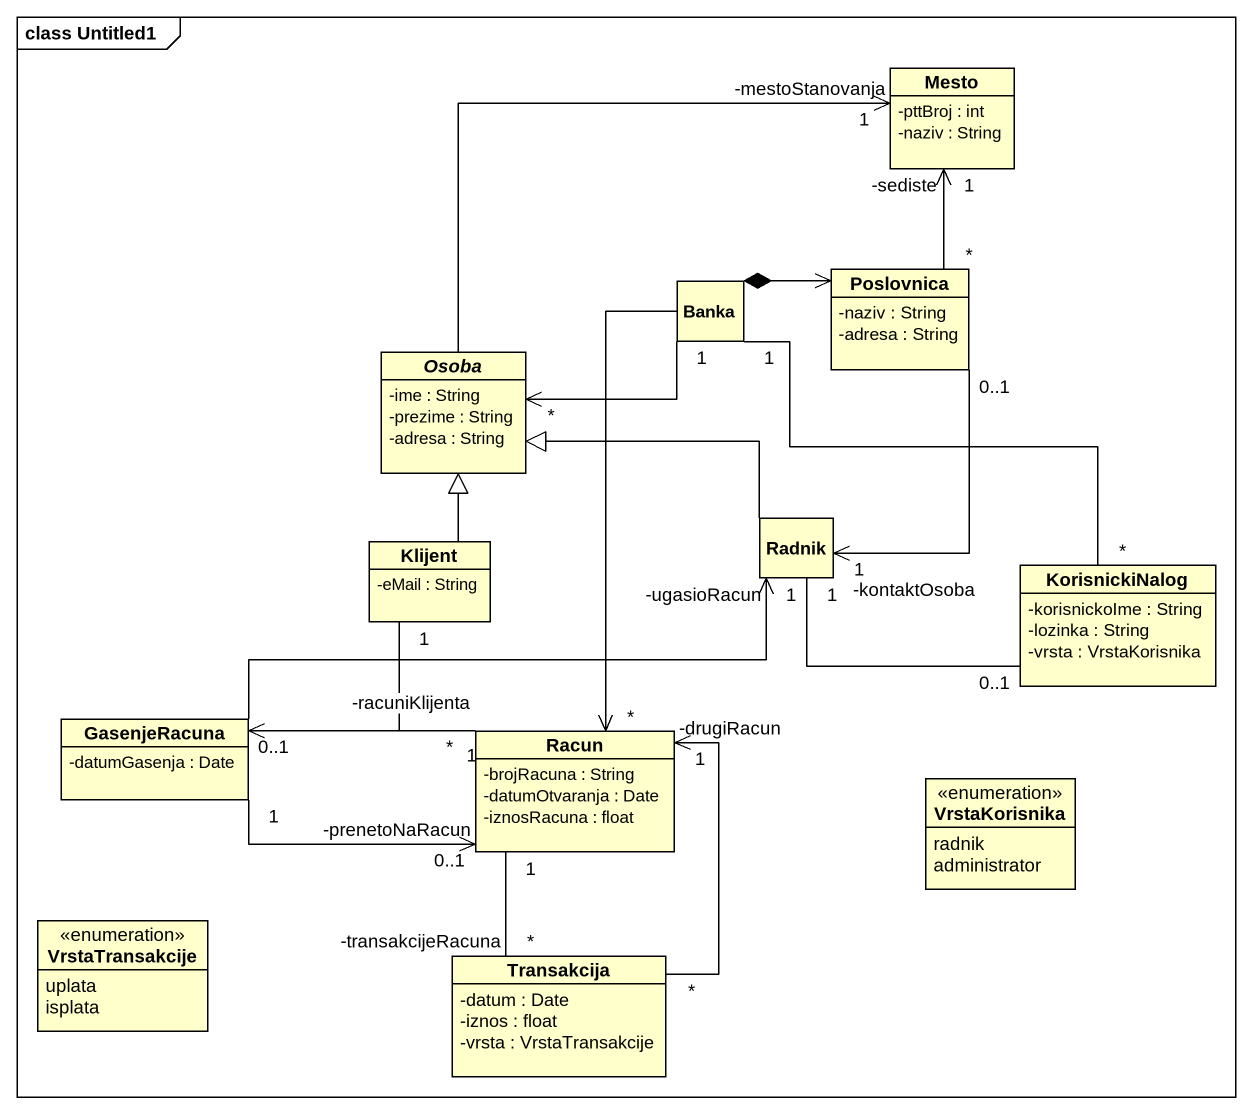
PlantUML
@startuml
mainframe class Untitled1
hide circle
hide empty members
skinparam classAttributeIconSize 0
class Mesto {
  -pttBroj : int
  -naziv : String
}
class Banka
class Poslovnica {
  -naziv : String
  -adresa : String
}
abstract class Osoba {
  -ime : String
  -prezime : String
  -adresa : String
}
class Radnik
class Klijent {
  -eMail : String
}
class KorisnickiNalog {
  -korisnickoIme : String
  -lozinka : String
  -vrsta : VrstaKorisnika
}
class GasenjeRacuna {
  -datumGasenja : Date
}
class Racun {
  -brojRacuna : String
  -datumOtvaranja : Date
  -iznosRacuna : float
}
enum VrstaKorisnika {
  radnik
  administrator
}
enum VrstaTransakcije {
  uplata
  isplata
}
class Transakcija {
  -datum : Date
  -iznos : float
  -vrsta : VrstaTransakcije
}
Banka *-right-> Poslovnica
Banka "1" -left-> "*" Osoba
Banka "1" -- "*" KorisnickiNalog
Banka --> "*" Racun
Poslovnica "*" -up-> "1\n-sediste" Mesto
Poslovnica "0..1" --> "1\n-kontaktOsoba" Radnik
Osoba -right-> "1\n-mestoStanovanja" Mesto
Radnik -left-|> Osoba
Radnik "1" -right- "0..1" KorisnickiNalog
Klijent -up-|> Osoba
Klijent "1" -- "*\n-racuniKlijenta" Racun
GasenjeRacuna -right-> "-ugasioRacun\n1" Radnik
GasenjeRacuna "1" -right-> "-prenetoNaRacun\n0..1" Racun
Racun "1" -left-> "0..1" GasenjeRacuna
Racun "1" -- "*\n-transakcijeRacuna" Transakcija
Transakcija "*" -up-> "1\n-drugiRacun" Racun
@enduml
